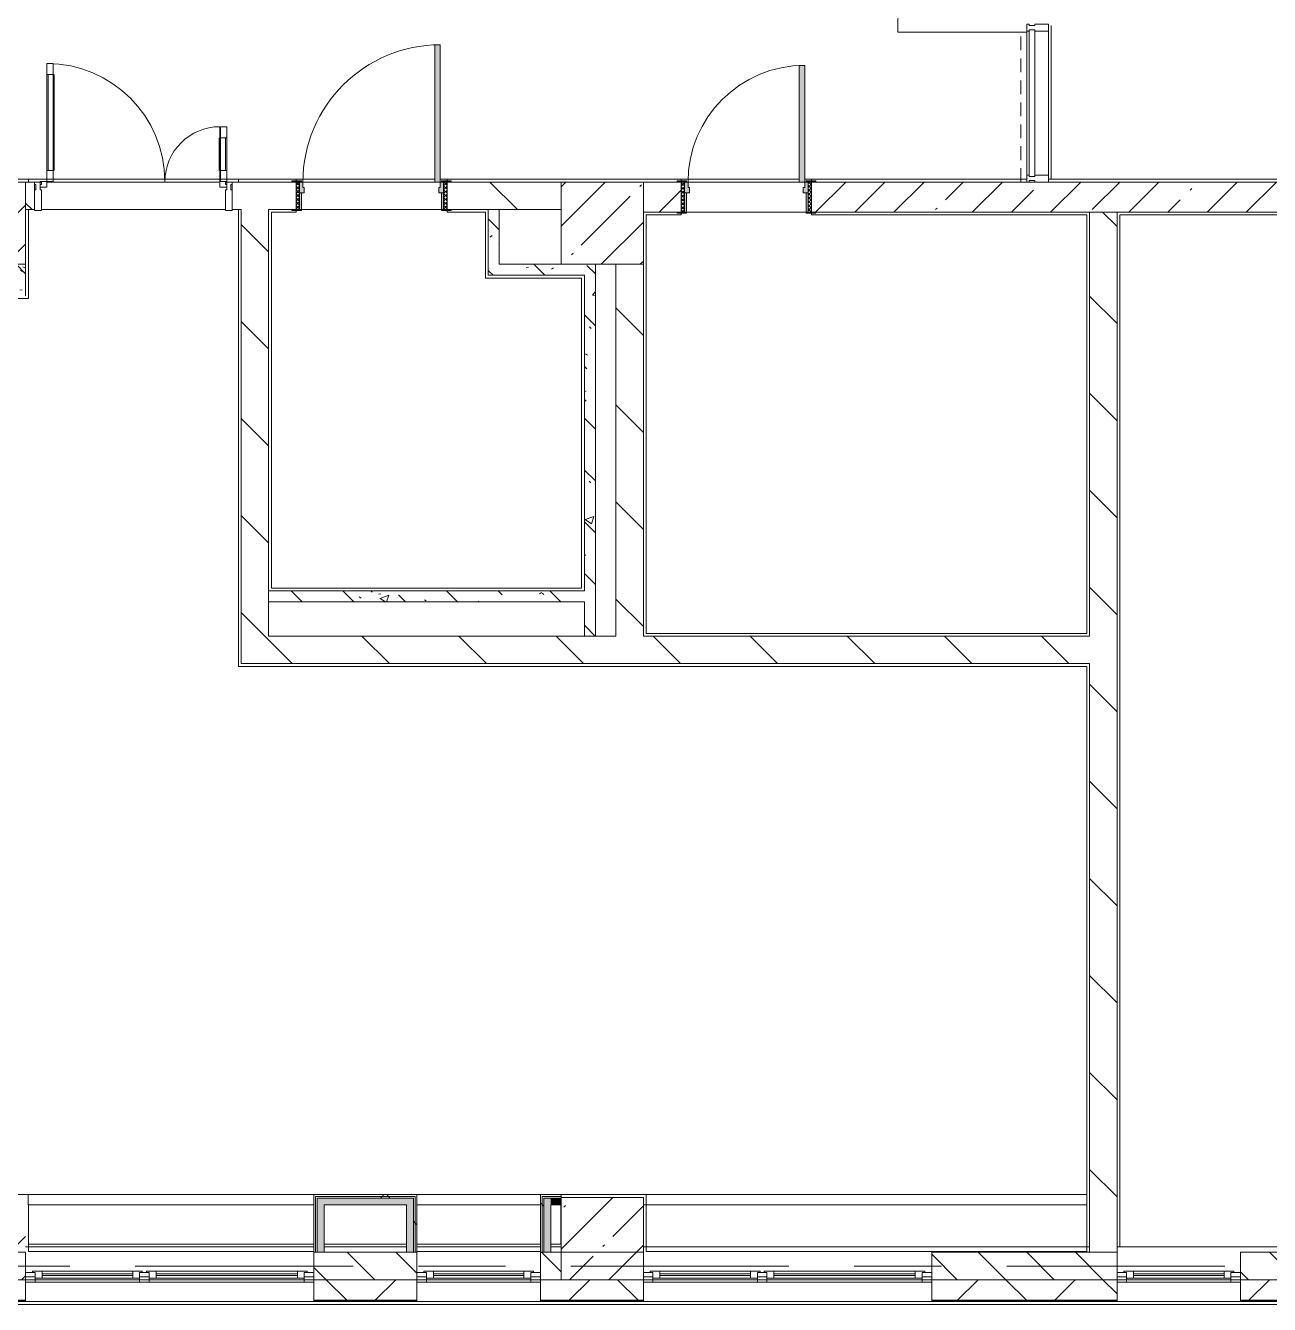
# Model space of a CAD drawing. Header units: millimetres. Extents: x 1322 to 199238, y -8553 to 29000.
# Drawn here: x 84988 to 94048, y -280 to 9040 of the extents above; entities that cross this region are included whole.
import ezdxf

# ---------------------------------------------------------------- set-up
doc = ezdxf.new("R2010")
doc.units = ezdxf.units.MM
doc.linetypes.add('200_ШТРИХ__ш1_п0_6_', pattern=[160, 100, -60])
doc.linetypes.add('Осевая', pattern=[3175, 635, -476.25, 1587.5, -476.25])
for name, color, linetype, lineweight, true_color in [('A-DETL-GENF-3', 7, 'Continuous', 5, 0xaaaaaa), ('A-DOOR-5', 7, 'Continuous', 5, 0xe2e2e2), ('A-DOOR-6', 7, 'Continuous', 5, 0xaaaaaa), ('A-DOOR-FRAM-3', 7, 'Continuous', 5, 0xe2e2e2), ('A-DOOR-FRAM-4', 7, 'Continuous', 5, 0xaaaaaa), ('A-FLOR-2', 7, 'Continuous', 5, 0xaaaaaa), ('I-WALL-1', 7, 'Continuous', 5, 0xe7e7e7), ('I-WALL-5', 7, 'Continuous', 5, 0x787878)]:
    doc.layers.add(name, color=color, linetype=linetype, lineweight=lineweight, true_color=true_color)
for name, color, linetype, lineweight in [('A-DETL-MBND-1', 7, '200_ШТРИХ__ш1_п0_6_', 9), ('A-GLAZ-3', 7, 'Continuous', 5), ('A-GLAZ-CURT-2', 7, 'Continuous', 5), ('A-GLAZ-CWMG-2', 7, 'Continuous', 5), ('A-WALL', 7, 'Continuous', 9), ('A-WALL-4', 7, 'Continuous', 5), ('I-WALL-3', 7, 'Continuous', 5), ('S-COLS-1', 7, 'Continuous', 5), ('Оси-2', 7, 'Осевая', 9)]:
    doc.layers.add(name, color=color, linetype=linetype, lineweight=lineweight)
pattern_1 = [(135, (72227.77, 0), (-353.553, -353.553), [])]
pattern_2 = [(135, (72227.77, 0), (-377.17, -377.17), [533.4, -88.9, 17.78, -88.9]), (135, (72227.77, 376.94), (-377.17, -377.17), []), (50, (72227.77, 0), (637.645, -55.787), [66.675, -733.425]), (355, (72227.8, 0), (-123.35, 668.7), [53.34, -586.74]), (100.451, (72280.9, -4.65), (514.299, 612.908), [56.665, -623.315]), (46.184, (72227.8, 177.8), (948.776, -147.15), [100.01, -1100.137]), (96.636, (72306.8, 165.5), (830.91, 865.997), [85, -934.973]), (351.184, (72227.8, 177.8), (830.92, 865.99), [80.01, -880.11]), (21, (72316.67, 133.35), (530.65, -357.928), [66.675, -733.425]), (326, (72316.7, 133.35), (216.308, 644.658), [53.34, -586.74]), (71.451, (72360.9, 103.5), (746.96, 286.724), [56.665, -623.315]), (37.5, (72227.77, 0), (10.8105, 295.9426), [16.764, -562.864, 16.764, -578.866, -588.962]), (37.5, (72227.77, 0), (10.8105, 295.9426), [-1175.258, 16.764, -572.198]), (7.5, (72227.77, 0), (233.869, 350.632), [16.764, -322.834, 16.764, -549.529, -224.472]), (7.5, (72227.77, 0), (233.869, 350.632), [-905.891, 16.764, -207.708]), (327.5, (72029.52, 0), (474.5678, -20.0513), [16.764, -205.486, 16.764, -676.656, -920.115]), (327.5, (72029.52, 0), (474.5678, -20.0513), [-915.67, 16.764, -903.351]), (317.5, (71940.62, 0), (518.452, 88.993), [16.764, -272.161, 16.764, -443.738, -653.415]), (317.5, (71940.62, 0), (518.452, 88.993), [-749.427, 16.764, -636.651])]
pattern_3 = [(45, (72227.77, 0), (-285.123, 285.123), []), (45, (72512.9, 0), (-285.123, 285.123), [504.031, -100.806, 16.764, -84.042])]
pattern_4 = [(45, (72227.8, 0), (-530.33, 530.33), []), (135, (72227.8, 0), (-530.33, -530.33), [])]

# ---------------------------------------------------------------- blocks, each defined once
blk = doc.blocks.new('120_Окно_СКБ_2Ст - 120_Окно_СКБ_2Ст 2100х2500 _мал створка справа_-22445857-1_10_3_птичка')
at = {"layer": 'A-GLAZ-3'}
for p, q in [((-1050, -127), (-1050, -57)), ((-1050, -57), (-980, -57)), ((1050, -57), (-1050, -57)), ((-980, -57), (-980, -127)), ((150, -87), (-980, -87)), ((-980, -87), (-980, -127)), ((-930, -137), (-930, -87)), ((100, -137), (100, -87)), ((150, -127), (150, -57)), ((150, -57), (220, -57)), ((150, -127), (150, -87)), ((220, -57), (220, -127)), ((980, -87), (220, -87)), ((220, -87), (220, -127)), ((270, -137), (270, -87)), ((930, -137), (930, -87)), ((980, -127), (980, -57)), ((980, -57), (1050, -57)), ((980, -127), (980, -87)), ((1050, -57), (1050, -127)), ((-980, -127), (-1050, -127)), ((-1050, -127), (-1000, -127)), ((-980, -127), (-1000, -127)), ((-1000, -127), (-1000, -137)), ((-1000, -137), (170, -137)), ((170, -137), (-1000, -137)), ((-930, -107), (100, -107)), ((100, -117), (-930, -117)), ((220, -127), (150, -127)), ((170, -127), (150, -127)), ((170, -127), (200, -127)), ((170, -137), (170, -127)), ((220, -127), (200, -127)), ((200, -127), (200, -137)), ((200, -137), (1000, -137)), ((1000, -137), (200, -137)), ((270, -107), (930, -107)), ((930, -117), (270, -117)), ((1050, -127), (980, -127)), ((1000, -127), (980, -127)), ((1000, -127), (1050, -127)), ((1000, -137), (1000, -127))]:
    blk.add_line(p, q, dxfattribs=at)
blk = doc.blocks.new('Прямоугольный импост - Импост структурный с накладкой - 160мм Темный-30756008-1_10_3_птичка')
at = {"layer": 'A-GLAZ-CWMG-2'}
for p, q in [((-50, 0), (-50, 17)), ((-50, 17), (0, 17)), ((-40, 0), (-50, 0)), ((-40, -40), (-40, 0)), ((0, 0), (-10, 0)), ((-10, 0), (-10, -40)), ((0, 17), (0, 0)), ((-50, -140), (-50, -40)), ((-50, -40), (-40, -40)), ((-10, -40), (0, -40)), ((0, -40), (0, -140)), ((0, -140), (-50, -140))]:
    blk.add_line(p, q, dxfattribs=at)
blk = doc.blocks.new('Системная панель - Стекло - 40мм-31920837-1_10_3_птичка')
at = {"layer": 'A-GLAZ-CURT-2'}
for p, q in [((535, 40), (-535, 40)), ((-535, 40), (-535, 0)), ((-535, 0), (535, 0)), ((535, 0), (535, 40))]:
    blk.add_line(p, q, dxfattribs=at)
blk = doc.blocks.new('Прямоугольный импост - Импост структурный с накладкой - 160мм Темный-31920697-1_10_3_птичка')
at = {"layer": 'A-GLAZ-CWMG-2'}
for p, q in [((20053.3, 7950), (20053.3, 9000)), ((20210.3, 7950), (20210.3, 9000))]:
    blk.add_line(p, q, dxfattribs=at)
blk = doc.blocks.new('Прямоугольный импост - Импост структурный с накладкой - 160мм Темный-30755591-1_10_3_птичка')
at = {"layer": 'A-GLAZ-CWMG-2'}
for p, q in [((-25, 0), (-25, 17)), ((-25, 17), (25, 17)), ((-15, 0), (-25, 0)), ((-15, -40), (-15, 0)), ((25, 0), (15, 0)), ((15, 0), (15, -40)), ((25, 17), (25, 0)), ((-25, -140), (-25, -40)), ((-25, -40), (-15, -40)), ((15, -40), (25, -40)), ((25, -40), (25, -140)), ((25, -140), (-25, -140))]:
    blk.add_line(p, q, dxfattribs=at)
blk = doc.blocks.new('120_Окно_СКБ_1Ст - 120_Окно_СКБ_1Ст 900х2500_h_-V159-1_10_3_птичка')
at = {"layer": 'A-GLAZ-3'}
for p, q in [((-450, -127), (-450, -57)), ((-450, -57), (-380, -57)), ((450, -57), (-450, -57)), ((-380, -57), (-380, -127)), ((380, -87), (-380, -87)), ((-380, -87), (-380, -127)), ((-330, -137), (-330, -87)), ((330, -137), (330, -87)), ((380, -127), (380, -57)), ((380, -57), (450, -57)), ((380, -127), (380, -87)), ((450, -57), (450, -127)), ((-380, -127), (-450, -127)), ((-450, -127), (-400, -127)), ((-380, -127), (-400, -127)), ((-400, -127), (-400, -137)), ((-400, -137), (400, -137)), ((400, -137), (-400, -137)), ((-330, -107), (330, -107)), ((330, -117), (-330, -117)), ((450, -127), (380, -127)), ((400, -127), (380, -127)), ((400, -127), (450, -127)), ((400, -137), (400, -127))]:
    blk.add_line(p, q, dxfattribs=at)
blk = doc.blocks.new('BSC_Колонна _Прямоугольная - 600х600-20441433-1_10_3_птичка')
at = {"layer": 'S-COLS-1'}
h = blk.add_hatch(dxfattribs=at)
h.set_pattern_fill('FP_162', color=256, style=0, pattern_type=2)
h.set_pattern_definition([(45, (-12460, -7600), (-285.123, 285.123), []), (45, (-12174.88, -7600), (-285.123, 285.123), [504.031, -100.806, 16.764, -84.042])])
h.paths.add_polyline_path([(-300, -300), (300, -300), (300, 300), (-300, 300), (-300, -164.8)])
for p, q in [((300, 300), (-300, 300)), ((-300, 300), (-300, -300)), ((300, -300), (300, 300)), ((-300, -300), (300, -300))]:
    blk.add_line(p, q, dxfattribs=at)
blk = doc.blocks.new('BSC_Колонна _Прямоугольная - 600х600-V251-1_10_3_птичка')
at = {"layer": 'S-COLS-1'}
h = blk.add_hatch(dxfattribs=at)
h.set_pattern_fill('FP_163', color=256, style=0, pattern_type=2)
h.set_pattern_definition([(45, (-16960, -7600), (-285.123, 285.123), []), (45, (-16674.88, -7600), (-285.123, 285.123), [504.031, -100.806, 16.764, -84.042])])
h.paths.add_polyline_path([(100, -300), (300, -300), (300, 300), (-300, 300), (-300, -300)])
for p, q in [((300, 300), (-300, 300)), ((-300, 300), (-300, -300)), ((300, -300), (300, 300)), ((-300, -300), (300, -300))]:
    blk.add_line(p, q, dxfattribs=at)
blk = doc.blocks.new('110_Дверь_СКБ_1Ст_Внутренняя1 - Д-7_л__950x2100h_Туалет-V261-1_10_3_птичка')
at = {"layer": 'A-DOOR-5'}
h = blk.add_hatch(color=256, dxfattribs=at)
h.paths.add_polyline_path([(447.5, 30), (462.5, 30), (462.5, 110), (437.5, 110), (437.5, 70), (427.5, 70), (427.5, 30), (437.5, 30)])
h.paths.add_polyline_path([(-422.5, 30), (-402.5, 30), (-402.5, 70), (-412.5, 70), (-412.5, 110), (-437.5, 110), (-437.5, 30)])
at = {"layer": 'A-DOOR-6'}
h = blk.add_hatch(dxfattribs=at)
h.set_pattern_fill('FP_105', color=256, style=0, pattern_type=2)
h.set_pattern_definition([(135, (1826.41, 174.685), (-14.14214, -14.14214), []), (225, (1826.41, 174.685), (14.14214, -14.14214), [])])
h.paths.add_polyline_path([(487.5, -110), (487.5, 110), (462.5, 110), (462.5, -110)])
at = {"layer": 'A-DOOR-FRAM-3'}
for points in [[(397.5, 110), (437.5, 110), (437.5, 960), (397.5, 960), (397.5, 130)], [(-437.5, 110), (-422.5, 110), (-422.5, 118), (-492.5, 118), (-492.5, 110), (-442.4, 110)], [(517.5, 110), (517.5, 118), (447.5, 118), (447.5, 110), (487.5, 110)], [(-422.5, -110), (-422.5, 30), (-437.5, 30), (-437.5, -110)], [(462.5, -110), (462.5, 30), (447.5, 30), (447.5, -110)], [(-422.5, -118), (-422.5, -110), (-492.5, -110), (-492.5, -118), (-437.5, -118)], [(517.5, -118), (517.5, -110), (447.5, -110), (447.5, -118), (492.2, -118)]]:
    blk.add_hatch(color=256, dxfattribs=at).paths.add_polyline_path(points)
at = {"layer": 'A-DOOR-FRAM-4'}
h = blk.add_hatch(dxfattribs=at)
h.set_pattern_fill('FP_106', color=256, style=0, pattern_type=2)
h.set_pattern_definition([(45, (-296.384, 174.685), (-14.1421, 14.1421), []), (135, (-296.384, 174.685), (-14.1421, -14.1421), [])])
h.paths.add_polyline_path([(-460.8, -110), (-437.5, -110), (-442.4, 110), (-462.5, 110), (-462.5, -110)])
at = {"layer": 'A-DOOR-6'}
for p, q in [((437.5, 960), (397.5, 960)), ((397.5, 960), (397.5, 110)), ((437.5, 110), (437.5, 960)), ((397.5, 110), (437.5, 110))]:
    blk.add_line(p, q, dxfattribs=at)
blk.add_arc((437.5, 110), 850, 90, 180, dxfattribs=at)
at = {"layer": 'A-DOOR-FRAM-4'}
for p, q in [((-422.5, 118), (-492.5, 118)), ((-492.5, 118), (-492.5, 110)), ((-492.5, 110), (-422.5, 110)), ((-437.5, 110), (-462.5, 110)), ((-462.5, 110), (-462.5, -110)), ((-412.5, 110), (-437.5, 110)), ((-437.5, 110), (-437.5, 30)), ((-437.5, -110), (-437.5, 110)), ((-422.5, 110), (-437.5, 110)), ((-437.5, 110), (-437.5, 109)), ((-437.5, 109), (-422.5, 109)), ((-422.5, 110), (-422.5, 118)), ((-422.5, 109), (-422.5, 110)), ((-412.5, 70), (-412.5, 110)), ((437.5, 110), (437.5, 70)), ((462.5, 110), (437.5, 110)), ((517.5, 118), (447.5, 118)), ((447.5, 118), (447.5, 110)), ((462.5, 110), (447.5, 110)), ((447.5, 110), (447.5, 109)), ((447.5, 110), (517.5, 110)), ((447.5, 109), (462.5, 109)), ((462.5, 30), (462.5, 110)), ((487.5, 110), (462.5, 110)), ((462.5, 110), (462.5, -110)), ((462.5, 109), (462.5, 110)), ((487.5, -110), (487.5, 110)), ((517.5, 110), (517.5, 118)), ((-437.5, 30), (-402.5, 30)), ((-422.5, 30), (-437.5, 30)), ((-437.5, 30), (-437.5, -110)), ((-422.5, -110), (-422.5, 30)), ((-402.5, 70), (-412.5, 70)), ((-402.5, 30), (-402.5, 70)), ((437.5, 70), (427.5, 70)), ((427.5, 70), (427.5, 30)), ((427.5, 30), (462.5, 30)), ((462.5, 30), (447.5, 30)), ((447.5, 30), (447.5, -110)), ((462.5, -110), (462.5, 30)), ((-422.5, -110), (-492.5, -110)), ((-492.5, -110), (-492.5, -118)), ((-492.5, -118), (-422.5, -118)), ((-462.5, -110), (-437.5, -110)), ((-437.5, -110), (-422.5, -110)), ((-422.5, -118), (-422.5, -110)), ((447.5, -110), (462.5, -110)), ((517.5, -110), (447.5, -110)), ((447.5, -110), (447.5, -118)), ((447.5, -118), (517.5, -118)), ((462.5, -110), (487.5, -110)), ((517.5, -118), (517.5, -110))]:
    blk.add_line(p, q, dxfattribs=at)
blk = doc.blocks.new('110_Дверь_СКБ_1Ст_Внутренняя1 - Д-4 1100x2100h_су мгн-V262-1_10_3_птичка')
at = {"layer": 'A-DOOR-5'}
h = blk.add_hatch(color=256, dxfattribs=at)
h.paths.add_polyline_path([(-487.5, 20), (-477.5, 20), (-477.5, 60), (-487.5, 60), (-487.5, 100), (-512.5, 100), (-512.5, 20), (-497.5, 20)])
h.paths.add_polyline_path([(512.5, 20), (537.5, 20), (537.5, 100), (512.5, 100), (512.5, 60), (502.5, 60), (502.5, 20)])
at = {"layer": 'A-DOOR-6'}
h = blk.add_hatch(dxfattribs=at)
h.set_pattern_fill('FP_94', color=256, style=0, pattern_type=2)
h.set_pattern_definition([(135, (1751.41, 164.685), (-14.14214, -14.14214), []), (225, (1751.41, 164.685), (14.14214, -14.14214), [])])
h.paths.add_polyline_path([(562.5, -100), (562.5, 100), (537.5, 100), (537.5, -100)])
at = {"layer": 'A-DOOR-FRAM-3'}
for points in [[(512.5, 100), (512.5, 1100), (472.5, 1100), (472.5, 100)], [(-512.5, 100), (-497.5, 100), (-497.5, 108), (-567.5, 108), (-567.5, 100), (-523, 100)], [(537.5, 100), (592.5, 100), (592.5, 108), (522.5, 108), (522.5, 100)], [(-512.5, -100), (-497.5, -100), (-497.5, 20), (-512.5, 20)], [(522.5, -100), (537.5, -100), (537.5, 20), (522.5, 20)], [(-512.5, -108), (-497.5, -108), (-497.5, -100), (-567.5, -100), (-567.5, -108), (-536.7, -108)], [(592.5, -108), (592.5, -100), (522.5, -100), (522.5, -108), (562.5, -108)]]:
    blk.add_hatch(color=256, dxfattribs=at).paths.add_polyline_path(points)
at = {"layer": 'A-DOOR-FRAM-4'}
h = blk.add_hatch(dxfattribs=at)
h.set_pattern_fill('FP_95', color=256, style=0, pattern_type=2)
h.set_pattern_definition([(45, (-371.384, 164.685), (-14.1421, 14.1421), []), (135, (-371.384, 164.685), (-14.1421, -14.1421), [])])
h.paths.add_polyline_path([(-537.5, -100), (-512.5, -100), (-512.5, 100), (-537.5, 100)])
at = {"layer": 'A-DOOR-6'}
for p, q in [((512.5, 1100), (472.5, 1100)), ((472.5, 1100), (472.5, 100)), ((512.5, 100), (512.5, 1100)), ((472.5, 100), (512.5, 100))]:
    blk.add_line(p, q, dxfattribs=at)
blk.add_arc((512.5, 100), 1000, 90, 180, dxfattribs=at)
at = {"layer": 'A-DOOR-FRAM-4'}
for p, q in [((-497.5, 108), (-567.5, 108)), ((-567.5, 108), (-567.5, 100)), ((-567.5, 100), (-497.5, 100)), ((-512.5, 100), (-537.5, 100)), ((-537.5, 100), (-537.5, -100)), ((-487.5, 100), (-512.5, 100)), ((-512.5, 100), (-512.5, 20)), ((-512.5, -100), (-512.5, 100)), ((-497.5, 100), (-512.5, 100)), ((-512.5, 100), (-512.5, 99)), ((-512.5, 99), (-497.5, 99)), ((-497.5, 100), (-497.5, 108)), ((-497.5, 99), (-497.5, 100)), ((-487.5, 60), (-487.5, 100)), ((512.5, 100), (512.5, 60)), ((537.5, 100), (512.5, 100)), ((592.5, 108), (522.5, 108)), ((522.5, 108), (522.5, 100)), ((537.5, 100), (522.5, 100)), ((522.5, 100), (522.5, 99)), ((522.5, 100), (592.5, 100)), ((522.5, 99), (537.5, 99)), ((537.5, 20), (537.5, 100)), ((562.5, 100), (537.5, 100)), ((537.5, 100), (537.5, -100)), ((537.5, 99), (537.5, 100)), ((562.5, -100), (562.5, 100)), ((592.5, 100), (592.5, 108)), ((-512.5, 20), (-477.5, 20)), ((-497.5, 20), (-512.5, 20)), ((-512.5, 20), (-512.5, -100)), ((-497.5, -100), (-497.5, 20)), ((-477.5, 60), (-487.5, 60)), ((-477.5, 20), (-477.5, 60)), ((512.5, 60), (502.5, 60)), ((502.5, 60), (502.5, 20)), ((502.5, 20), (537.5, 20)), ((537.5, 20), (522.5, 20)), ((522.5, 20), (522.5, -100)), ((537.5, -100), (537.5, 20)), ((-497.5, -100), (-567.5, -100)), ((-567.5, -100), (-567.5, -108)), ((-567.5, -108), (-497.5, -108)), ((-537.5, -100), (-512.5, -100)), ((-512.5, -100), (-497.5, -100)), ((-497.5, -108), (-497.5, -100)), ((522.5, -100), (537.5, -100)), ((592.5, -100), (522.5, -100)), ((522.5, -100), (522.5, -108)), ((522.5, -108), (592.5, -108)), ((537.5, -100), (562.5, -100)), ((592.5, -108), (592.5, -100))]:
    blk.add_line(p, q, dxfattribs=at)
blk = doc.blocks.new('Прямоугольный импост - Импост структурный с накладкой - 190мм-32633035-1_10_3_птичка')
at = {"layer": 'A-GLAZ-CWMG-2'}
for p, q in [((-50, 40), (-50, 190)), ((-50, 190), (0, 190)), ((0, 190), (0, 40)), ((-40, 40), (-50, 40)), ((-50, -17), (-50, 0)), ((-50, 0), (-40, 0)), ((-40, 0), (-40, 40)), ((-10, 40), (-10, 0)), ((0, 40), (-10, 40)), ((-10, 0), (0, 0)), ((0, 0), (0, -17)), ((0, -17), (-50, -17))]:
    blk.add_line(p, q, dxfattribs=at)
blk = doc.blocks.new('Дверь_Витражная_остекление_ - ВВ-6 остекление-32633143-1_10_3_птичка')
at = {"layer": 'A-DETL-GENF-3'}
for p, q in [((-630, 880), (-585, 880)), ((-630, 880), (-630, 20)), ((-585, 880), (-630, 880)), ((-630, 880), (-630, 20)), ((-585, 880), (-585, 20)), ((-585, 20), (-585, 880)), ((-630, 800), (-585, 800)), ((-620, 800), (-620, 100)), ((-576, 800), (-576, 100)), ((680, 420), (635, 420)), ((635, 420), (635, 20)), ((680, 420), (635, 420)), ((635, 420), (635, 20)), ((680, 420), (680, 20)), ((680, 20), (680, 420)), ((626, 340), (626, 100)), ((680, 340), (635, 340)), ((670, 340), (670, 100)), ((-630, 100), (-585, 100)), ((680, 100), (635, 100)), ((-585, 20), (-630, 20)), ((-630, 20), (-585, 20))]:
    blk.add_line(p, q, dxfattribs=at)
at = {"layer": 'A-DOOR-6'}
for p, q in [((-630, 880), (-630, 20)), ((630, 420), (630, 20)), ((-630, 20), (-680, 20)), ((-680, 20), (-680, -20)), ((-630, -20), (-630, 20)), ((680, 20), (630, 20)), ((630, 20), (630, -20)), ((680, -20), (680, 20)), ((-680, -20), (-630, -20)), ((630, -20), (680, -20))]:
    blk.add_line(p, q, dxfattribs=at)
for centre, radius, start, end in [((-630, 20), 860, 360, 90), ((630, 20), 400, 90, 180)]:
    blk.add_arc(centre, radius, start, end, dxfattribs=at)
blk = doc.blocks.new('Прямоугольный импост - Импост структурный с накладкой - 190мм-33226183-1_10_3_птичка')
at = {"layer": 'A-GLAZ-CWMG-2'}
for p, q in [((0, 190), (-50, 190)), ((-50, 190), (-50, 40)), ((0, 40), (0, 190)), ((-50, 40), (-40, 40)), ((-40, 0), (-50, 0)), ((-50, 0), (-50, -17)), ((-40, 40), (-40, 0)), ((-10, 0), (-10, 40)), ((-10, 40), (0, 40)), ((0, 0), (-10, 0)), ((0, -17), (0, 0)), ((-50, -17), (0, -17))]:
    blk.add_line(p, q, dxfattribs=at)
blk = doc.blocks.new('Зашивка приборов отопления19 - Зашивка приборов отопления-33282289-1_10_3_птичка')
at = {"layer": 'A-WALL-4'}
for p, q in [((12140, 520), (10058.6, 520)), ((10058.6, 520), (10058.6, 445)), ((10058.6, 445), (12140, 445)), ((12140, 445), (10060.9, 445)), ((10060.9, 445), (10060.9, 105)), ((10060.9, 105), (12140, 105))]:
    blk.add_line(p, q, dxfattribs=at)
blk = doc.blocks.new('Зашивка приборов отопления20 - Зашивка приборов отопления-33282357-1_10_3_птичка')
at = {"layer": 'A-WALL-4'}
for p, q in [((10960, 520), (10060, 520)), ((10060, 445), (10960, 445)), ((10960, 445), (10060.9, 445)), ((10060.9, 445), (10060.9, 105)), ((10060.9, 105), (10960, 105))]:
    blk.add_line(p, q, dxfattribs=at)
blk = doc.blocks.new('Зашивка приборов отопления21 - Зашивка приборов отопления-33282451-1_10_3_птичка')
at = {"layer": 'A-WALL-4'}
for p, q in [((13270.9, 520), (10060, 520)), ((10060, 520), (10060, 445)), ((13270.9, 445), (13270.9, 520)), ((10060, 445), (13270.9, 445)), ((13270.9, 445), (10060.9, 445)), ((10060.9, 445), (10060.9, 105)), ((13270.9, 105), (13270.9, 445)), ((10060.9, 105), (13270.9, 105))]:
    blk.add_line(p, q, dxfattribs=at)

msp = doc.modelspace()

# ---------------------------------------------------------------- hatches: boundary and pattern name
at = {"layer": 'A-WALL-4'}
h = msp.add_hatch(dxfattribs=at)
h.set_pattern_fill('FP_67', color=256, style=0, pattern_type=2)
h.set_pattern_definition([(135, (72227.77, 0), (-176.7767, -176.7767), [])])
h.paths.add_polyline_path([(79057.8, -100), (79887.8, -100), (79887.8, 100), (79057.8, 100), (79057.8, -80)])
h.paths.add_polyline_path([(94137.8, -100), (94137.8, 100), (93837.8, 100), (93837.8, -100)])
h.paths.add_polyline_path([(99537.8, -100), (100537.5, -100), (100537.5, 100), (99537.8, 100), (99537.8, -80)])
h.paths.add_polyline_path([(82137.8, -100), (82137.8, 100), (81387.5, 100), (81387.5, -100)])
h.paths.add_polyline_path([(84387.8, -100), (84387.8, 100), (84237.8, 100), (84237.8, -100), (84367.8, -100)])
h.paths.add_polyline_path([(92717.8, -100), (92937.8, -100), (92937.8, 100), (91587.8, 100), (91587.8, -100)])
h.paths.add_polyline_path([(94862.8, -100), (94862.8, 100), (94737.8, 100), (94737.8, -100)])
h.paths.add_polyline_path([(98637.8, -100), (98637.8, 100), (98387.8, 100), (98387.8, -100)])
h.paths.add_polyline_path([(87087.8, -100), (87837.8, -100), (87837.8, 100), (87087.8, 100), (87087.8, -80)])
h.paths.add_polyline_path([(97662.8, -100), (97787.8, -100), (97787.8, 100), (97662.8, 100), (97662.8, -80)])
h.paths.add_polyline_path([(88737.8, -100), (88887.8, -94.4), (88887.8, 100), (88737.8, 100), (88737.8, -80)])
h = msp.add_hatch(dxfattribs=at)
h.set_pattern_fill('FP_56', color=256, style=0, pattern_type=2)
h.set_pattern_definition([(45, (72227.77, 0), (-353.5534, 353.5534), []), (135, (72227.77, 0), (-353.5534, -353.5534), [])])
h.paths.add_polyline_path([(147921.6, -250), (147927.8, -250), (147927.8, -100), (146207.8, -100), (146207.8, -250), (147919.8, -250)])
h.paths.add_polyline_path([(139888.5, -250), (142887.8, -250), (142887.8, -100), (139287.8, -100), (139287.8, -250)])
h.paths.add_polyline_path([(144463.8, -250), (144507.8, -250), (144507.8, -100), (143787.8, -101.8), (143787.8, -250), (144307.8, -250)])
h.paths.add_polyline_path([(138028.6, -250), (138387.8, -250), (138387.8, -100), (137387.8, -100), (137387.8, -250)])
h.paths.add_polyline_path([(133137.8, -250), (133837.8, -250), (133837.8, -100), (133137.8, -100), (133137.8, -128.3)])
h.paths.add_polyline_path([(132237.8, -250), (132237.8, -100), (131487.8, -100), (131487.8, -250)])
h.paths.add_polyline_path([(135937.8, -250), (136487.8, -250), (136487.8, -100), (135937.8, -100), (135937.8, -121.3)])
h.paths.add_polyline_path([(128729.3, -250), (129387.8, -250), (129387.8, -100), (128637.8, -100), (128637.8, -250)])
h.paths.add_polyline_path([(114965.3, -250), (116537.8, -250), (116537.8, -100), (114965.3, -100), (114965.3, -173.5)])
h.paths.add_polyline_path([(119637.8, -250), (120387.8, -250), (120387.8, -100), (119637.8, -100), (119637.8, -161.8)])
h.paths.add_polyline_path([(121287.8, -250), (121999.3, -250), (121999.3, -100), (121287.8, -100), (121287.8, -157.7)])
h.paths.add_polyline_path([(125537.8, -250), (125537.8, -100), (124099.3, -100), (124099.3, -250), (125009.6, -250)])
h.paths.add_polyline_path([(109317.8, -250), (109317.8, -100), (108197.8, -100), (108197.8, -250), (109200.8, -250)])
h.paths.add_polyline_path([(111060.6, -250), (111267.8, -250), (111267.8, -100), (110217.8, -100), (110217.8, -250)])
h.paths.add_polyline_path([(112167.8, -250), (112865.3, -250), (112865.3, -100), (112167.8, -100), (112167.8, -180.4)])
h.paths.add_polyline_path([(106097.8, -250), (106097.8, -100), (105237.8, -100), (105237.8, -250)])
h.paths.add_polyline_path([(102437.8, -250), (102437.8, -100), (101437.5, -100), (101437.5, -250), (101761.3, -250)])
h.paths.add_polyline_path([(99537.8, -250), (100537.5, -250), (100537.5, -100), (99537.8, -100), (99537.8, -211.8)])
h.paths.add_polyline_path([(87812.4, -250), (87837.8, -250), (87837.8, -100), (87087.8, -100), (87087.8, -250)])
h.paths.add_polyline_path([(98637.8, -250), (98637.8, -100), (97662.8, -100), (97662.8, -250), (98041.6, -250)])
h.paths.add_polyline_path([(88737.8, -250), (89487.8, -250), (89487.8, -100), (88737.8, -100), (88737.8, -238.7)])
h.paths.add_polyline_path([(92937.8, -250), (92937.8, -100), (91587.8, -100), (91587.8, -250)])
h.paths.add_polyline_path([(94321.9, -250), (94862.8, -250), (94862.8, -100), (93837.8, -100), (93837.8, -250)])
h.paths.add_polyline_path([(81387.5, -250), (82137.8, -250), (82137.8, -100), (81387.5, -100), (81387.5, -118)])
h.paths.add_polyline_path([(80487.5, -250), (80487.5, -100), (79057.8, -100), (79057.8, -250), (80372.9, -250)])
h.paths.add_polyline_path([(84987.8, -250), (84987.8, -100), (84237.8, -100), (84237.8, -250)])
h.paths.add_polyline_path([(71967.8, -250), (75957.8, -250), (75957.8, -100), (71967.8, -100), (71967.8, -210)])
at = {"layer": 'I-WALL-1'}
for points in [[(87112.8, 100), (87162.8, 100), (87162.8, 495), (87112.8, 495), (87112.8, 120)], [(87762.8, 445), (87812.8, 445), (87812.4, 495), (87162.8, 495), (87162.8, 445)], [(88765, 100), (88812.8, 105), (88812.8, 495), (88762.8, 495), (88762.8, 100)], [(88886.4, 445), (88887.8, 445), (88886.4, 495), (88812.8, 495), (88812.8, 445)], [(87812.4, 100), (87812.8, 100), (87812.4, 445), (87762.8, 445), (87762.8, 100)]]:
    msp.add_hatch(color=256, dxfattribs=at).paths.add_polyline_path(points)
at = {"layer": 'I-WALL-3'}
h = msp.add_hatch(dxfattribs=at)
h.set_pattern_fill('FP_66', color=256, style=0, pattern_type=2)
h.set_pattern_definition(pattern_1)
h.paths.add_polyline_path([(84987.8, 7700), (85052.8, 7700), (85052.8, 7900), (84987.8, 7900)])
h.paths.add_polyline_path([(86557.8, 7700), (86957.8, 7700), (86957.8, 7900), (86492.8, 7894.4), (86492.8, 7700), (86537.8, 7700)])
h.paths.add_polyline_path([(88087.8, 7700), (88887.8, 7700), (88887.8, 7900), (88057.8, 7900), (88057.8, 7700)])
h = msp.add_hatch(dxfattribs=at)
h.set_pattern_fill('FP_36', color=256, style=0, pattern_type=2)
h.set_pattern_definition(pattern_3)
h.paths.add_polyline_path([(92268, 7680), (94137.8, 7680), (94137.8, 7900), (90712.8, 7900), (90712.8, 7680), (91532.1, 7680)])
h.paths.add_polyline_path([(89507.8, 7680), (89762.8, 7680), (89762.8, 7900), (89487.8, 7900), (89487.8, 7680)])
h = msp.add_hatch(dxfattribs=at)
h.set_pattern_fill('FP_66', color=256, style=0, pattern_type=2)
h.set_pattern_definition(pattern_1)
h.paths.add_polyline_path([(86757.8, 4590), (86757.8, 7700), (86557.8, 7700), (86557.8, 4590), (86625.2, 4590)])
h = msp.add_hatch(dxfattribs=at)
h.set_pattern_fill('FP_66', color=256, style=0, pattern_type=2)
h.set_pattern_definition(pattern_1)
h.paths.add_polyline_path([(92937.8, 100), (92937.8, 7680), (92737.8, 7680), (92737.8, 100)])
h = msp.add_hatch(dxfattribs=at)
h.set_pattern_fill('FP_66', color=256, style=0, pattern_type=2)
h.set_pattern_definition(pattern_1)
h.paths.add_polyline_path([(89287.8, 4590), (89487.8, 4590), (89487.8, 7300), (89287.8, 7300), (89287.8, 4610)])
h = msp.add_hatch(dxfattribs=at)
h.set_pattern_fill('FP_66', color=256, style=0, pattern_type=2)
h.set_pattern_definition(pattern_1)
h.paths.add_polyline_path([(92717.8, 4390), (92737.8, 4390), (92737.8, 4590), (86557.8, 4590), (86557.8, 4390), (91532.1, 4390)])
h = msp.add_hatch(dxfattribs=at)
h.set_pattern_fill('FP_172', color=256, style=0, pattern_type=2)
h.set_pattern_definition(pattern_4)
h.paths.add_polyline_path([(87162.8, 507.5), (87837.8, 507.5), (87837.8, 520), (87100.3, 520), (87100.3, 507.5), (87113.2, 507.5)])
h = msp.add_hatch(dxfattribs=at)
h.set_pattern_fill('FP_172', color=256, style=0, pattern_type=2)
h.set_pattern_definition(pattern_4)
h.paths.add_polyline_path([(87762.8, 495), (87825.3, 495), (87825.3, 507.5), (87112.8, 507.5), (87112.8, 495), (87170, 495)])
h = msp.add_hatch(dxfattribs=at)
h.set_pattern_fill('FP_172', color=256, style=0, pattern_type=2)
h.set_pattern_definition(pattern_4)
h.paths.add_polyline_path([(87825.3, 100), (87825.3, 495), (87812.8, 495), (87812.8, 100)])
h = msp.add_hatch(dxfattribs=at)
h.set_pattern_fill('FP_172', color=256, style=0, pattern_type=2)
h.set_pattern_definition(pattern_4)
h.paths.add_polyline_path([(87837.8, 100), (87837.8, 507.5), (87825.3, 507.5), (87825.3, 100)])
h = msp.add_hatch(dxfattribs=at)
h.set_pattern_fill('FP_172', color=256, style=0, pattern_type=2)
h.set_pattern_definition(pattern_4)
h.paths.add_polyline_path([(88748.7, 100), (88750.3, 105), (88750.3, 520), (88737.8, 520), (88742.3, 100)])
h = msp.add_hatch(dxfattribs=at)
h.set_pattern_fill('FP_172', color=256, style=0, pattern_type=2)
h.set_pattern_definition(pattern_4)
h.paths.add_polyline_path([(88750.3, 100), (88762.8, 105), (88762.8, 507.5), (88750.3, 507.5), (88750.3, 105)])
at = {"layer": 'I-WALL-5'}
h = msp.add_hatch(dxfattribs=at)
h.set_pattern_fill('FP_65', color=256, style=0, pattern_type=2)
h.set_pattern_definition(pattern_2)
h.paths.add_polyline_path([(88437.8, 7220), (88437.8, 7700), (88357.8, 7700), (88357.8, 7220)])
h = msp.add_hatch(dxfattribs=at)
h.set_pattern_fill('FP_65', color=256, style=0, pattern_type=2)
h.set_pattern_definition(pattern_2)
h.paths.add_polyline_path([(84987.8, 7070), (84987.8, 7300), (84907.8, 7300), (84907.8, 7070)])
h = msp.add_hatch(dxfattribs=at)
h.set_pattern_fill('FP_65', color=256, style=0, pattern_type=2)
h.set_pattern_definition(pattern_2)
h.paths.add_polyline_path([(88437.8, 7220), (89057.8, 7220), (89057.8, 7300), (88437.8, 7300), (88437.8, 7274)])
h = msp.add_hatch(dxfattribs=at)
h.set_pattern_fill('FP_65', color=256, style=0, pattern_type=2)
h.set_pattern_definition(pattern_2)
h.paths.add_polyline_path([(89137.8, 4590), (89137.8, 7300), (89057.8, 7300), (89057.8, 4590)])
h = msp.add_hatch(dxfattribs=at)
h.set_pattern_fill('FP_65', color=256, style=0, pattern_type=2)
h.set_pattern_definition(pattern_2)
h.paths.add_polyline_path([(89057.8, 4840), (89057.8, 4920), (86757.8, 4920), (86757.8, 4840), (89037.8, 4840)])
at = {"layer": 'S-COLS-1'}
h = msp.add_hatch(dxfattribs=at)
h.set_pattern_fill('FP_36', color=256, style=0, pattern_type=2)
h.set_pattern_definition(pattern_3)
h.paths.add_polyline_path([(84387.8, -100), (84987.8, -100), (84987.8, 500), (84387.8, 500), (84387.8, -80)])
h = msp.add_hatch(dxfattribs=at)
h.set_pattern_fill('FP_36', color=256, style=0, pattern_type=2)
h.set_pattern_definition(pattern_3)
h.paths.add_polyline_path([(89053.2, -100), (89487.8, -100), (89487.8, 500), (88887.8, 500), (88887.8, -100)])

# ---------------------------------------------------------------- linework, layer by layer
at = {"layer": 'A-DETL-MBND-1'}
msp.add_line((92237.8, 7900), (92237.8, 8991.3), dxfattribs=at)
at = {"layer": 'A-FLOR-2'}
for p, q in [((91341, 8991.3), (92281, 8991.3)), ((92457.8, 9040), (92457.8, 7920)), ((75221, 7920), (87967.8, 7920)), ((85007.8, 7920), (85007.8, 7900)), ((86537.8, 7900), (86537.8, 7920)), ((86957.8, 7920), (86957.8, 7908)), ((88007.8, 7920), (90622.8, 7920)), ((88057.8, 7908), (88057.8, 7920)), ((89762.8, 7920), (89762.8, 7908)), ((90662.8, 7920), (92281, 7920)), ((90712.8, 7908), (90712.8, 7920)), ((92438, 7920), (102437.8, 7920)), ((85007.8, 7700), (85007.8, 7050)), ((86537.8, 4370), (86537.8, 7700)), ((86957.8, 7680), (86777.8, 7680)), ((86777.8, 7680), (86777.8, 4940)), ((86957.8, 7692), (86957.8, 7680)), ((88057.8, 7680), (88057.8, 7692)), ((88337.8, 7680), (88057.8, 7680)), ((88337.8, 7200), (88337.8, 7680)), ((89762.8, 7660), (89507.8, 7660)), ((89507.8, 7660), (89507.8, 4610)), ((89762.8, 7672), (89762.8, 7660)), ((90712.8, 7660), (90712.8, 7672)), ((92717.8, 7660), (90712.8, 7660)), ((92717.8, 4610), (92717.8, 7660)), ((94117.8, 7660), (92957.8, 7660)), ((92957.8, 7660), (92957.8, 140)), ((89037.8, 7200), (88337.8, 7200)), ((89037.8, 4940), (89037.8, 7200)), ((85007.8, 7050), (83687.8, 7050)), ((86777.8, 4940), (89037.8, 4940)), ((89507.8, 4610), (92717.8, 4610)), ((92717.8, 4370), (86537.8, 4370)), ((92717.8, 520), (92717.8, 4370)), ((84367.8, 520), (85006.3, 520)), ((88887.8, 520), (89506.9, 520)), ((85007.8, 445), (85007.8, 140)), ((87087.8, 445), (85007.8, 445)), ((88737.8, 445), (87837.8, 445)), ((88886.4, 160.3), (88886.4, 445)), ((92717.8, 445), (89487.8, 445)), ((92717.8, 140), (92717.8, 445)), ((85007.8, 160.3), (87087.8, 160.3)), ((87162.8, 160.3), (87762.8, 160.3)), ((87837.8, 160.3), (88737.8, 160.3)), ((88812.8, 160.3), (88886.4, 160.3))]:
    msp.add_line(p, q, dxfattribs=at)
msp.add_arc((92284.7, 9041.3), 945, 107.75279, 183.03294, dxfattribs=at)
at = {"layer": 'A-WALL'}
for p, q in [((88437.8, 7700), (88357.8, 7700)), ((92937.8, 7680), (92737.8, 7680)), ((86757.8, 4920), (86757.8, 4840)), ((89057.8, 4590), (89137.8, 4590)), ((87100.3, 507.5), (87100.3, 100)), ((87825.3, 507.5), (87100.3, 507.5)), ((87112.8, 495), (87112.8, 100)), ((87812.8, 495), (87112.8, 495)), ((87812.8, 100), (87812.8, 495)), ((87825.3, 100), (87825.3, 507.5)), ((88750.3, 507.5), (88750.3, 100)), ((88887.8, 507.5), (88750.3, 507.5)), ((88762.8, 495), (88762.8, 100)), ((88887.8, 495), (88762.8, 495)), ((92737.8, 100), (92937.8, 100)), ((84987.8, -100), (84237.8, -100)), ((87837.8, -100), (87087.8, -100)), ((89487.8, -100), (88737.8, -100)), ((92937.8, -100), (91587.8, -100)), ((94137.8, -100), (93837.8, -100)), ((84237.8, -250), (84987.8, -250)), ((84237.8, -253), (84987.8, -253)), ((87087.8, -250), (87837.8, -250)), ((87087.8, -253), (87837.8, -253)), ((88737.8, -250), (89487.8, -250)), ((88737.8, -253), (89487.8, -253)), ((91587.8, -250), (92937.8, -250)), ((91587.8, -253), (92937.8, -253)), ((93837.8, -250), (94862.8, -250)), ((93837.8, -253), (94862.8, -253))]:
    msp.add_line(p, q, dxfattribs=at)
at = {"layer": 'A-WALL-4'}
for p, q in [((84987.8, 100), (84237.8, 100)), ((84987.8, -258), (84987.8, 100)), ((87087.8, 100), (87087.8, -258)), ((87762.8, 100), (87162.8, 100)), ((87837.8, -258), (87837.8, 100)), ((88737.8, 100), (88737.8, -258)), ((89487.8, 100), (88812.8, 100)), ((89487.8, -258), (89487.8, 100)), ((92737.8, 100), (91587.8, 100)), ((91587.8, 100), (91587.8, -258)), ((92937.8, -258), (92937.8, 100)), ((94137.8, 100), (93837.8, 100)), ((93837.8, 100), (93837.8, -258)), ((84987.8, -100), (87087.8, -100)), ((87837.8, -100), (88737.8, -100)), ((89487.8, -100), (91587.8, -100)), ((92937.8, -100), (93837.8, -100)), ((84987.8, -258), (71959.8, -258)), ((84987.8, -258), (93837.8, -258)), ((93837.8, -258), (110217.8, -258)), ((144507.8, -280), (71937.8, -280))]:
    msp.add_line(p, q, dxfattribs=at)
at = {"layer": 'I-WALL-3'}
for p, q in [((85052.8, 7900), (84987.8, 7900)), ((85052.8, 7700), (85052.8, 7900)), ((85142.8, 7900), (86402.8, 7900)), ((86927.8, 7900), (86492.8, 7900)), ((86492.8, 7900), (86492.8, 7700)), ((87007.8, 7900), (87967.8, 7900)), ((88887.8, 7900), (88087.8, 7900)), ((89732.8, 7900), (89487.8, 7900)), ((89812.8, 7900), (90622.8, 7900)), ((94137.8, 7900), (90742.8, 7900)), ((84987.8, 7700), (85052.8, 7700)), ((86443.2, 7700), (85102.3, 7700)), ((86492.8, 7700), (86557.8, 7700)), ((86557.8, 7700), (86557.8, 4390)), ((86757.8, 7700), (86927.8, 7700)), ((86757.8, 4920), (86757.8, 7700)), ((88017.8, 7700), (86997.8, 7700)), ((88087.8, 7700), (88357.8, 7700)), ((88357.8, 7700), (88357.8, 7220)), ((88437.8, 7700), (88887.8, 7700)), ((88437.8, 7300), (88437.8, 7700)), ((89487.8, 7680), (89732.8, 7680)), ((90672.8, 7680), (89802.8, 7680)), ((90742.8, 7680), (92737.8, 7680)), ((92737.8, 7680), (92737.8, 4590)), ((92937.8, 100), (92937.8, 7680)), ((92937.8, 7680), (94137.8, 7680)), ((84987.8, 7070), (84987.8, 7300)), ((88887.8, 7300), (88437.8, 7300)), ((89137.8, 4590), (89137.8, 7300)), ((89287.8, 7300), (89287.8, 4590)), ((89487.8, 4590), (89487.8, 7300)), ((88357.8, 7220), (89057.8, 7220)), ((89057.8, 7220), (89057.8, 4920)), ((89057.8, 4920), (86757.8, 4920)), ((86757.8, 4840), (89057.8, 4840)), ((86757.8, 4590), (86757.8, 4840)), ((89057.8, 4840), (89057.8, 4590)), ((89057.8, 4590), (86757.8, 4590)), ((89287.8, 4590), (89137.8, 4590)), ((92737.8, 4590), (89487.8, 4590)), ((86557.8, 4390), (92737.8, 4390)), ((92737.8, 4390), (92737.8, 100)), ((87087.8, 520), (87087.8, 100)), ((87837.8, 520), (87087.8, 520)), ((87837.8, 100), (87837.8, 520)), ((88737.8, 520), (88737.8, 100)), ((88887.8, 520), (88737.8, 520)), ((88887.8, 445), (88887.8, 520)), ((87162.8, 100), (87162.8, 445)), ((87162.8, 445), (87762.8, 445)), ((87762.8, 445), (87762.8, 100)), ((88812.8, 100), (88812.8, 445)), ((88812.8, 445), (88887.8, 445)), ((84987.8, 140), (87087.8, 140)), ((87087.8, 100), (87162.8, 100)), ((87162.8, 140), (87762.8, 140)), ((87762.8, 100), (87837.8, 100)), ((87837.8, 140), (88737.8, 140)), ((88737.8, 100), (88812.8, 100)), ((88812.8, 140), (88887.8, 140)), ((89487.8, 140), (92737.8, 140)), ((92937.8, 140), (94137.8, 140)), ((85057.8, -80), (84987.8, -80)), ((85887.8, -80), (85817.8, -80)), ((87087.8, -80), (87017.8, -80)), ((87907.8, -80), (87837.8, -80)), ((88737.8, -80), (88667.8, -80)), ((89557.8, -80), (89487.8, -80)), ((90387.8, -80), (90317.8, -80)), ((91587.8, -80), (91517.8, -80)), ((93007.8, -80), (92937.8, -80)), ((93837.8, -80), (93767.8, -80))]:
    msp.add_line(p, q, dxfattribs=at)
at = {"layer": 'S-COLS-1'}
for p, q in [((89487.8, 500), (88887.8, 500)), ((88887.8, 500), (88887.8, -100)), ((89487.8, -100), (89487.8, 500)), ((88887.8, -100), (89487.8, -100))]:
    msp.add_line(p, q, dxfattribs=at)
at = {"layer": 'Оси-2'}
msp.add_line((81499, 0), (98487.8, 0), dxfattribs=at)

# ---------------------------------------------------------------- block references
at = {"layer": 'A-DOOR-6'}
for name, p in [('110_Дверь_СКБ_1Ст_Внутренняя1 - Д-4 1100x2100h_су мгн-V262-1_10_3_птичка', (87495.3, 7800)), ('Дверь_Витражная_остекление_ - ВВ-6 остекление-32633143-1_10_3_птичка', (85772.8, 7883)), ('110_Дверь_СКБ_1Ст_Внутренняя1 - Д-7_л__950x2100h_Туалет-V261-1_10_3_птичка', (90225.3, 7790))]:
    msp.add_blockref(name, p, dxfattribs=at)
at = {"layer": 'A-GLAZ-3', "rotation": 180}
for name, p in [('120_Окно_СКБ_2Ст - 120_Окно_СКБ_2Ст 2100х2500 _мал створка справа_-22445857-1_10_3_птичка', (86037.8, -175)), ('120_Окно_СКБ_1Ст - 120_Окно_СКБ_1Ст 900х2500_h_-V159-1_10_3_птичка', (88287.8, -175)), ('120_Окно_СКБ_2Ст - 120_Окно_СКБ_2Ст 2100х2500 _мал створка справа_-22445857-1_10_3_птичка', (90537.8, -175)), ('120_Окно_СКБ_1Ст - 120_Окно_СКБ_1Ст 900х2500_h_-V159-1_10_3_птичка', (93387.8, -175))]:
    msp.add_blockref(name, p, dxfattribs=at)
at = {"layer": 'A-GLAZ-CURT-2', "rotation": 269.9999999999999}
msp.add_blockref('Системная панель - Стекло - 40мм-31920837-1_10_3_птичка', (92298, 8475), dxfattribs=at)
at = {"layer": 'A-GLAZ-CWMG-2', "extrusion": (0, 0, -1)}
for name, p, rotation in [('Прямоугольный импост - Импост структурный с накладкой - 160мм Темный-30755591-1_10_3_птичка', (-92298, 9025), 270.0000000000001), ('Прямоугольный импост - Импост структурный с накладкой - 160мм Темный-30756008-1_10_3_птичка', (-92298, 7900), 270.0000000000001), ('Прямоугольный импост - Импост структурный с накладкой - 190мм-32633035-1_10_3_птичка', (-86492.8, 7883), 180)]:
    msp.add_blockref(name, p, dxfattribs=dict(at, rotation=rotation))
at = {"layer": 'A-GLAZ-CWMG-2'}
msp.add_blockref('Прямоугольный импост - Импост структурный с накладкой - 160мм Темный-31920697-1_10_3_птичка', (72227.8, 0), dxfattribs=at)
at = {"layer": 'A-GLAZ-CWMG-2', "rotation": 180}
msp.add_blockref('Прямоугольный импост - Импост структурный с накладкой - 190мм-33226183-1_10_3_птичка', (85052.8, 7883), dxfattribs=at)
at = {"layer": 'A-WALL-4'}
for name, p in [('Зашивка приборов отопления19 - Зашивка приборов отопления-33282289-1_10_3_птичка', (74947.8, 0)), ('Зашивка приборов отопления20 - Зашивка приборов отопления-33282357-1_10_3_птичка', (77777.8, 0)), ('Зашивка приборов отопления21 - Зашивка приборов отопления-33282451-1_10_3_птичка', (79446.9, 0))]:
    msp.add_blockref(name, p, dxfattribs=at)
at = {"layer": 'S-COLS-1'}
for name, p in [('BSC_Колонна _Прямоугольная - 600х600-20441433-1_10_3_птичка', (84687.8, 7600)), ('BSC_Колонна _Прямоугольная - 600х600-V251-1_10_3_птичка', (89187.8, 7600))]:
    msp.add_blockref(name, p, dxfattribs=at)

doc.saveas('drawing.dxf')
